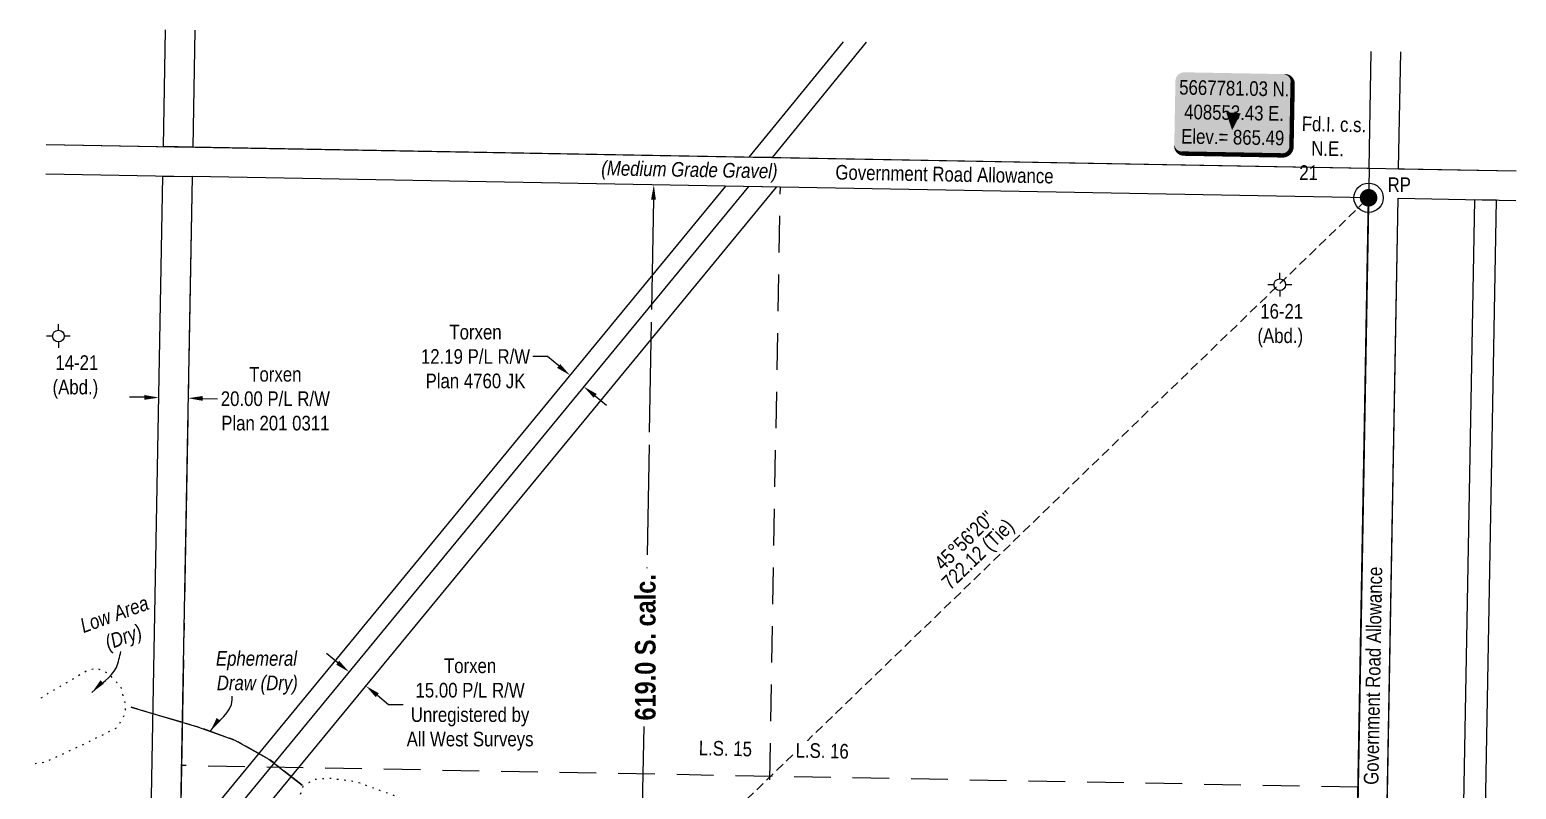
# Model space of a CAD drawing. Extents: x 407592 to 410875, y 5664442 to 5670132.
# Drawn here: x 407640 to 408654, y 5667377 to 5667896 of the extents above; entities that cross this region are included whole.
import ezdxf
from ezdxf.enums import TextEntityAlignment as Align

# ---------------------------------------------------------------- set-up
doc = ezdxf.new("R2010")
doc.units = 0
doc.header["$LTSCALE"] = 5
doc.header["$PDMODE"] = 32
doc.header["$PDSIZE"] = 20
for name, pattern in [('foc-COORDS', [16.75, 15, -1.75]), ('foc-LSD', [8, 5, -3]), ('foc-QUARTERLINE', [33, 25, -3, 2, -3]), ('foc-TIELINE', [1.875, 1.25, -0.625]), ('foc-TOPO', [1, 0.2, -0.8]), ('foc-TOPO-ephemeral', [6.25, 3.125, -0.625, 0.625, -0.625, 0.625, -0.625])]:
    doc.linetypes.add(name, pattern=pattern)
doc.layers.get('Defpoints').update_dxf_attribs({"color": 9})
for name, color, linetype in [('35', 37, 'Continuous'), ('AS-FENCE', 48, 'foc-FENCE'), ('C-RW', 13, 'Continuous'), ('DETAIL-T', 7, 'Continuous'), ('F-RW', 190, 'Continuous'), ('F-WS-S', 190, 'Continuous'), ('L-BD', 7, 'Continuous'), ('L-MON', 1, 'Continuous'), ('L-ROAD-T', 7, 'Continuous'), ('L-SEC', 7, 'Continuous'), ('L-SECQ', 8, 'foc-QUARTERLINE'), ('L-SECTION-LSD', 7, 'foc-LSD'), ('L-TIE', 7, 'foc-TIELINE'), ('P-OFFSETS', 7, 'foc-COORDS'), ('T-DRAW', 143, 'foc-TOPO-ephemeral'), ('T-GENERAL', 48, 'foc-TOPO'), ('T-WATER-T', 170, 'Continuous')]:
    doc.layers.add(name, color=color, linetype=linetype)
for name, color, linetype, lineweight in [('AS-GENERAL', 48, 'Continuous', 18), ('F-RW-T', 190, 'Continuous', 9), ('F-WS-T', 190, 'Continuous', 9), ('T-TEXT', 48, 'Continuous', 18)]:
    doc.layers.add(name, color=color, linetype=linetype, lineweight=lineweight)
doc.styles.add('100L', font='ARIALN.TTF', dxfattribs={"height": 11})
doc.styles.add('80', font='ARIALN.TTF', dxfattribs={"height": 10})
doc.styles.add('80CG', font='ARIALN.TTF', dxfattribs={"height": 10})
doc.styles.add('80L', font='ARIALN.TTF', dxfattribs={"height": 10})
doc.styles.add('80LS', font='ARIALNI.TTF', dxfattribs={"height": 10})
doc.styles.add('foc-LtypeFont', font='ARIALN.TTF', dxfattribs={"height": 7.35})
doc.linetypes.add('foc-FENCE', pattern='A,10,-1,["X",foc-LtypeFont,S=0.2,R=0,X=-0.625,Y=-0.75],-1.24', length=12.24)
doc.linetypes.add('foc-FENCE-NOLINE', pattern='A,0,-6,["X",foc-LtypeFont,S=0.2,R=0,X=-0.625,Y=-0.75],-6.24', length=12.24)
doc.linetypes.add('foc-TOPO-flowdirection-NOLINE', pattern='A,0,[">",foc-LtypeFont,S=0.3,R=0,X=0,Y=-0.945],-20,[">",foc-LtypeFont,S=0.3,R=0,X=0,Y=-0.945],0', length=20)
doc.dimstyles.new('CG2011', dxfattribs={"dimscale": 5, "dimtxt": 9, "dimasz": 2, "dimexe": 0.2, "dimexo": 0.0625, "dimgap": 0.5, "dimtad": 0, "dimtih": 1, "dimtoh": 1, "dimzin": 0, "dimdsep": 46, "dimtxsty": '80CG', "dimcen": 0.1, "dimse1": 1, "dimse2": 1, "dimclrd": 256, "dimclrt": 256, "dimaunit": 1, "dimadec": 4, "dimazin": 0, "dimtfac": 0.06, "dimtofl": 0, "dimtmove": 0, "dimatfit": 1, "dimfxl": 0.2, "dimtolj": 1, "dimtzin": 0, "dimlwd": -1, "dimarcsym": 0})
doc.dimstyles.new('Compass 5 000', dxfattribs={"dimscale": 5, "dimtxt": 9, "dimasz": 2, "dimexe": 0.2, "dimexo": 0.0625, "dimgap": 0.5, "dimtad": 0, "dimtih": 1, "dimtoh": 1, "dimzin": 0, "dimdsep": 46, "dimtxsty": '80CG', "dimcen": 0.1, "dimse1": 1, "dimse2": 1, "dimclrd": 256, "dimclrt": 256, "dimaunit": 1, "dimadec": 4, "dimazin": 0, "dimtfac": 0.06, "dimtofl": 0, "dimtmove": 0, "dimatfit": 1, "dimfxl": 0.2, "dimtolj": 1, "dimtzin": 0, "dimlwd": -1, "dimarcsym": 0})

# ---------------------------------------------------------------- blocks, each defined once
blk = doc.blocks.new('*D396')
at = {"layer": 'C-RW', "transparency": 16777216}
for p, q in [((407993, 5667672.6), (407983, 5667672.6)), ((408000.7, 5667666.2), (407993, 5667672.6)), ((408025.5, 5667645.8), (408033.3, 5667639.4))]:
    blk.add_line(p, q, dxfattribs=at)
for points in [[(408001.7, 5667667.5), (407999.6, 5667664.9), (408008.4, 5667659.9)], [(408026.6, 5667647.1), (408024.5, 5667644.5), (408017.8, 5667652.1)]]:
    blk.add_solid(points, dxfattribs=at)
at = {"layer": 'Defpoints', "color": 0, "transparency": 16777216}
for p in [(408002.9, 5667653.2), (408017.8, 5667652.1), (408012.4, 5667645.5)]:
    blk.add_point(p, dxfattribs=at)
at = {"layer": 'C-RW', "transparency": 16777216, "insert": (407943.9, 5667672.6), "char_height": 10, "attachment_point": 5, "style": '80CG'}
blk.add_mtext('\\A1;Torxen\\P12.19 P/L R/W\\PPlan 4760 JK', dxfattribs=at)
blk = doc.blocks.new('*D397')
at = {"layer": 'C-RW', "transparency": 16777216}
for p, q in [((407849.9, 5667463.6), (407842.1, 5667470)), ((407876.9, 5667441.4), (407884.6, 5667435)), ((407884.6, 5667435), (407894.6, 5667435))]:
    blk.add_line(p, q, dxfattribs=at)
for points in [[(407850.9, 5667464.9), (407848.8, 5667462.3), (407857.6, 5667457.3)], [(407877.9, 5667442.7), (407875.8, 5667440.1), (407869.2, 5667447.7)]]:
    blk.add_solid(points, dxfattribs=at)
at = {"layer": 'Defpoints', "color": 0, "transparency": 16777216}
for p in [(407957.6, 5667578.9), (407969.2, 5667569.4), (407869.2, 5667447.7)]:
    blk.add_point(p, dxfattribs=at)
at = {"layer": 'C-RW', "transparency": 16777216, "insert": (407940.2, 5667435), "char_height": 10, "attachment_point": 5, "style": '80CG'}
blk.add_mtext('\\A1;Torxen\\P15.00 P/L R/W\\PUnregistered by\\PAll West Surveys', dxfattribs=at)
blk = doc.blocks.new('fdia')
at = {"color": 255, "const_width": 1}
blk.add_lwpolyline([(-0.5, 0, 1), (0.5, 0, 1)], format="xyb", close=True, dxfattribs=at)
blk = doc.blocks.new('Fdiaa')
blk.add_blockref('fdia', (0, 0))
blk = doc.blocks.new('fdib')
at = {"color": 1, "const_width": 1.6}
blk.add_lwpolyline([(-0.4, 0, 1), (0.4, 0, 1)], format="xyb", close=True, dxfattribs=at)
at = {"color": 1}
blk.add_circle((0, 0), 0.8, dxfattribs=at)
blk = doc.blocks.new('Fdibb')
blk.add_blockref('fdib', (0, 0))
blk = doc.blocks.new('fdicc')
for name in ['Fdibb', 'Fdiaa']:
    blk.add_blockref(name, (0, 0))
blk = doc.blocks.new('FDI')
blk.add_blockref('fdicc', (0, 0))
blk = doc.blocks.new('Gabd.15d85efd0b')
for p, q in [((-0.81, 0), (-1.62, 0)), ((0, 0.81), (0, 1.62)), ((1.62, 0), (0.81, 0)), ((0, -0.81), (0, -1.62))]:
    blk.add_line(p, q)
blk.add_circle((0, 0), 0.8)
blk = doc.blocks.new('*U437')
at = {"layer": '35', "color": 3}
blk.add_circle((0, 0), 10, dxfattribs=at)
at = {"layer": '35', "color": 3, "style": '80'}
blk.add_attdef('RP_001', (13, 3.9), '', height=10, dxfattribs=at)
blk = doc.blocks.new('*U451')
h = blk.add_hatch(color=254)
edge = h.paths.add_edge_path()
edge.add_line((-34, -28.5), (34, -28.5))
edge.add_arc((34, -22.5), 6, 270, 360)
edge.add_line((40, -22.5), (40, 21))
edge.add_arc((34, 21), 6, 0, 90)
edge.add_line((34, 27), (-34, 27))
edge.add_arc((-34, 21), 6, 90, 180)
edge.add_line((-40, 21), (-40, -22.5))
edge.add_arc((-34, -22.5), 6, 180, 270)
at = {"color": 1, "flags": 128}
blk.add_lwpolyline([(-34, -28.5, 3, 3, 0), (34, -28.5, 3, 3, 0.414214), (40, -22.5, 3, 3, 0), (40, 21, 3, 0, 0.414214), (34, 27, 0, 0, 0), (-34, 27, 0, 0, 0.414214), (-40, 21, 0, 0, 0), (-40, -22.5, 0, 3, 0.414214)], format="xyseb", close=True, dxfattribs=at)
blk.add_lwpolyline([(-0.7, -11.9, 0, 10, 0), (0, 0, 5, 5, 0)], format="xyseb", dxfattribs=at)
at = {"color": 1, "style": '80'}
blk.add_attdef('ENTER_TEXT_001', (-36, -5), '', height=10, dxfattribs=at)
blk = doc.blocks.new('*D467')
at = {"layer": 'Defpoints', "color": 0, "transparency": 16777216}
for p in [(407727.9, 5667649.7), (407747.9, 5667649.3), (407747.8, 5667644.2)]:
    blk.add_point(p, dxfattribs=at)
at = {"layer": 'F-RW-T', "transparency": 16777216}
for p, q in [((407717.8, 5667644.8), (407707.8, 5667644.9)), ((407757.8, 5667644), (407767.8, 5667643.8))]:
    blk.add_line(p, q, dxfattribs=at)
for points in [[(407717.8, 5667646.4), (407717.8, 5667643.1), (407727.8, 5667644.6)], [(407757.8, 5667645.7), (407757.7, 5667642.4), (407747.8, 5667644.2)]]:
    blk.add_solid(points, dxfattribs=at)
at = {"layer": 'F-RW-T', "transparency": 16777216, "insert": (407807.3, 5667643.8), "char_height": 10, "attachment_point": 5, "style": '80CG'}
blk.add_mtext('\\A1;Torxen\\P20.00 P/L R/W\\PPlan 201 0311', dxfattribs=at)
blk = doc.blocks.new('*D539')
at = {"layer": 'Defpoints', "color": 0, "transparency": 16777216}
for p in [(407984.7, 5667791.3), (408065.6, 5667789.8), (407973.6, 5667172.4)]:
    blk.add_point(p, dxfattribs=at)
at = {"layer": 'P-OFFSETS', "transparency": 16777216}
for p, q in [((408065.4, 5667779.8), (408060.8, 5667528.1)), ((408054.6, 5667180.9), (408058.9, 5667420))]:
    blk.add_line(p, q, dxfattribs=at)
for points in [[(408063.7, 5667779.8), (408067, 5667779.8), (408065.6, 5667789.8)], [(408052.9, 5667181), (408056.3, 5667180.9), (408054.4, 5667170.9)]]:
    blk.add_solid(points, dxfattribs=at)
at = {"layer": 'P-OFFSETS', "transparency": 16777216, "insert": (408059.9, 5667474.1), "char_height": 10, "attachment_point": 5, "rotation": 90, "style": '80CG'}
blk.add_mtext('\\A1;{\\fArial Narrow|b1|i0|c0|p34;\\H1.4x;\\C14;619.0 S. calc.}', dxfattribs=at)

msp = doc.modelspace()

# ---------------------------------------------------------------- linework, layer by layer
at = {"layer": 'AS-FENCE', "linetype": 'foc-FENCE-NOLINE', "flags": 128}
for points in [[(407752.364, 5667895.422), (407750.911, 5667815.597)], [(408553.796, 5667801.15), (408555.22, 5667880.969)], [(408573.901, 5667800.794), (408575.325, 5667880.607)], [(407650.986, 5667817.506), (408654.211, 5667799.343)], [(408553.796, 5667801.15), (408537.33, 5666878.53)], [(408557.435, 5666878.144), (408573.541, 5667780.686), (408653.858, 5667779.238)]]:
    msp.add_lwpolyline(points, dxfattribs=at)
at = {"layer": 'C-RW', "flags": 128}
for points in [[(408210.504, 5667887.175), (408146.282, 5667808.483), (408130.736, 5667808.763), (408194.959, 5667887.454)], [(407639.66, 5667194.561), (407777.889, 5667336.746), (408149.235, 5667788.318), (408130.106, 5667788.662), (407766.704, 5667346.751), (407640.058, 5667216.48)], [(408130.106, 5667788.662), (407766.704, 5667346.751), (407640.058, 5667216.48)], [(408114.56, 5667788.942), (407757.614, 5667354.881), (407640.382, 5667234.294)]]:
    msp.add_lwpolyline(points, dxfattribs=at)
msp.add_lwpolyline([(408563.536, 5667219.984), (408563.266, 5667204.945), (408610.289, 5667204.114), (408630.704, 5667223.801), (408640.77, 5667779.474), (408625.719, 5667779.744), (408615.782, 5667230.301), (408604.336, 5667219.263), (408565.539, 5667219.949)], close=True, dxfattribs=at)
at = {"layer": 'F-RW', "flags": 128}
for points in [[(407752.368, 5667895.422), (407750.915, 5667815.597), (407730.927, 5667815.961), (407732.38, 5667895.782)], [(407752.368, 5667895.422), (407750.915, 5667815.597), (407730.927, 5667815.961), (407732.38, 5667895.782)], [(407640.914, 5667263.52), (407722.348, 5667347.285), (407730.561, 5667795.858), (407750.549, 5667795.492), (407742.191, 5667339.017), (407640.382, 5667234.294)]]:
    msp.add_lwpolyline(points, dxfattribs=at)
at = {"layer": 'L-SEC'}
for p, q in [((408553.791, 5667801.133), (407750.907, 5667815.587)), ((408553.429, 5667781.028), (407750.546, 5667795.482)), ((408539.058, 5666976.174), (408553.429, 5667781.028)), ((408559.163, 5666975.805), (408573.534, 5667780.669))]:
    msp.add_line(p, q, dxfattribs=at)
at = {"layer": 'L-SEC', "flags": 128}
for points in [[(408553.796, 5667801.15), (408555.227, 5667880.969)], [(408573.901, 5667800.788), (408575.332, 5667880.607)], [(407650.984, 5667817.417), (407750.915, 5667815.597)], [(408573.901, 5667800.788), (408654.211, 5667799.343)], [(407650.619, 5667797.312), (407750.549, 5667795.492)], [(408539.073, 5666976.183), (408553.436, 5667781.045)], [(408573.541, 5667780.683), (408653.858, 5667779.238)]]:
    msp.add_lwpolyline(points, dxfattribs=at)
at = {"layer": 'L-SECQ'}
msp.add_line((407750.546, 5667795.482), (407735.816, 5666991.304), dxfattribs=at)
at = {"layer": 'L-SECQ', "flags": 128}
msp.add_lwpolyline([(407752.368, 5667895.422), (407750.915, 5667815.597)], dxfattribs=at)
at = {"layer": 'L-SECTION-LSD'}
for p, q in [((408137.442, 5666983.748), (408151.987, 5667788.255)), ((408546.243, 5667378.605), (407743.181, 5667393.398))]:
    msp.add_line(p, q, dxfattribs=at)
at = {"layer": 'L-TIE'}
msp.add_line((408034.744, 5667279.063), (408553.429, 5667781.028), dxfattribs=at)
at = {"layer": 'T-DRAW', "flags": 128}
msp.add_lwpolyline([(407825.554, 5667379.912), (407802.815, 5667397.833), (407779.564, 5667410.726), (407754.049, 5667419.878), (407708.909, 5667433.162)], dxfattribs=at)
at = {"layer": 'T-DRAW', "linetype": 'foc-TOPO-flowdirection-NOLINE', "flags": 128}
msp.add_lwpolyline([(407708.909, 5667433.162), (407754.049, 5667419.878), (407779.564, 5667410.726), (407802.815, 5667397.833), (407825.554, 5667379.912)], dxfattribs=at)
at = {"layer": 'T-GENERAL', "flags": 128}
for points in [[(407643.3, 5667394.784), (407650.373, 5667395.808), (407679.061, 5667409.203), (407699.727, 5667419.598), (407704.974, 5667429.149), (407705.232, 5667434.281), (407701.868, 5667447.248), (407693.77, 5667456.047), (407685.384, 5667459.722), (407679.515, 5667458.535), (407650.413, 5667441.428), (407644.075, 5667437.401)], [(407826.109, 5667379.462), (407821.92, 5667365.897), (407826.096, 5667347.686), (407845.204, 5667313.932), (407857.521, 5667296.668), (407872.298, 5667284.017), (407892.258, 5667279.302), (407907.062, 5667282.065), (407911.333, 5667286.053), (407921.39, 5667316.98), (407916.891, 5667342.121), (407905.388, 5667362.668), (407889.037, 5667372.627), (407862.586, 5667382.255), (407843.889, 5667384.656), (407834.01, 5667383.825), (407827.121, 5667380.123)]]:
    msp.add_lwpolyline(points, dxfattribs=at)

# ---------------------------------------------------------------- block references
at = {"layer": 'DETAIL-T', "color": 4, "linetype": 'Continuous'}
ref = msp.add_blockref('*U451', (408461.209, 5667839.087), dxfattribs=dict(at, rotation=358.9628141468081))
ref.add_attrib('ENTER_TEXT_001', '5667781.03 N.', (408424.109, 5667851.533), dxfattribs={"layer": '0', "color": 1, "height": 10, "rotation": 358.962814, "style": '80'})
ref.add_attrib('ENTER_TEXT_002', '408553.43 E.', (408427.469, 5667834.762), dxfattribs={"layer": '0', "color": 1, "height": 10, "rotation": 358.962814, "style": '80'})
ref.add_attrib('ENTER_TEXT_003', 'Elev.= 865.49', (408425.434, 5667818.089), dxfattribs={"layer": '0', "color": 1, "height": 10, "rotation": 358.962814, "style": '80'})
at = {"layer": 'F-WS-S', "linetype": 'Continuous', "xscale": 4.997843850000094, "yscale": 4.997843850000094, "zscale": 4.997843850000094}
for p in [(408492.826, 5667721.625), (407659.229, 5667686.576)]:
    msp.add_blockref('Gabd.15d85efd0b', p, dxfattribs=at)
at = {"layer": 'L-BD', "color": 4, "linetype": 'Continuous', "xscale": 0.99956877, "yscale": 0.99956877, "zscale": 0.99956877}
msp.add_blockref('*U437', (408553.429, 5667781.028), dxfattribs=at).add_auto_attribs({'RP_001': 'RP'})
at = {"layer": 'L-MON', "color": 3, "xscale": 5.000000000000149, "yscale": 5.000000000000149, "zscale": 5.000000000000149}
msp.add_blockref('FDI', (408553.429, 5667781.028), dxfattribs=at)

# ---------------------------------------------------------------- texts
at = {"layer": 'AS-GENERAL', "insert": (407668.401, 5667491.476), "char_height": 9.99569, "attachment_point": 1, "rotation": 20, "style": '80L'}
msp.add_mtext_dynamic_manual_height_columns('\\pi4.85839;{\\fArial Narrow|b0|i1|c0|p34;Low Area \\P\\pi16.84503;(Dry)}', width=57.48608, gutter_width=49.978, heights=[0], dxfattribs=at)
at = {"layer": 'F-WS-T', "linetype": 'Continuous', "char_height": 9.99569, "attachment_point": 1, "style": '80L'}
for s, insert in [('\\pi2.3239;16-21\\P\\pi0.3943;(Abd.)', (408477.177, 5667708.529)), ('\\pi2.3239;14-21\\P\\pi0.3943;(Abd.)', (407654.848, 5667673.48))]:
    msp.add_mtext_dynamic_manual_height_columns(s, width=30.58477, gutter_width=49.978, heights=[0], dxfattribs=dict(at, insert=insert))
at = {"layer": 'L-BD', "linetype": 'Continuous', "style": '80L'}
for s, height, p in [("45°56'20''", 9.9957, (408277.577, 5667547.105)), ('722.12 (Tie)', 9.99569, (408287.483, 5667536.869))]:
    msp.add_text(s, height=height, rotation=44.0615, dxfattribs=at).set_placement(p, align=Align.MIDDLE)
at = {"layer": 'L-MON', "insert": (408506.876, 5667836.615), "char_height": 9.99569, "attachment_point": 1, "rotation": 358.9305, "style": '80L'}
msp.add_mtext_dynamic_manual_height_columns('\\pi1.06134;Fd.I. c.s.\\P\\pi7.82514;N.E. 21', width=43.04187, gutter_width=49.978, heights=[0], dxfattribs=at)
at = {"layer": 'L-ROAD-T', "style": '80L'}
for rotation, p in [(358.962814, (408263.982, 5667797.157)), (88.977552, (408556.433, 5667454.713))]:
    msp.add_text('Government Road Allowance', height=9.99569, rotation=rotation, dxfattribs=at).set_placement(p, align=Align.MIDDLE_CENTER)
at = {"layer": 'T-TEXT', "style": '80LS'}
msp.add_text('(Medium Grade Gravel)', height=9.99569, rotation=358.962814, dxfattribs=at).set_placement((408089.898, 5667800.309), align=Align.MIDDLE_CENTER)
at = {"layer": 'T-WATER-T', "insert": (407762.909, 5667471.503), "char_height": 9.99569, "attachment_point": 1, "style": '80L'}
msp.add_mtext_dynamic_manual_height_columns('\\pi3.81735;{\\fArial Narrow|b0|i1|c0|p34;Ephemeral \\P\\pi4.41737;Draw (Dry)}', width=62.93828, gutter_width=49.978, heights=[0], dxfattribs=at)

# ---------------------------------------------------------------- dimensions: what is measured, and where the dimension line sits
at = {"layer": 'C-RW'}
for base, p1, p2, text, picture, middle in [((408017.818, 5667652.116), (408002.949, 5667653.218), (408012.36, 5667645.479), 'Torxen\\P12.19 P/L R/W\\PPlan 4760 JK', '*D396', (407943.873, 5667672.558)), ((407869.167, 5667447.744), (407957.618, 5667578.911), (407969.199, 5667569.387), 'Torxen\\P15.00 P/L R/W\\PUnregistered by\\PAll West Surveys', '*D397', (407940.184, 5667435.041))]:
    dim = msp.add_linear_dim(base=base, p1=p1, p2=p2, angle=320.568134, text=text, dimstyle='Compass 5 000', dxfattribs=at)
    dim.commit()
    dim.dimension.update_dxf_attribs({"geometry": picture, "text_midpoint": middle, "dimtype": 161})
at = {"layer": 'F-RW-T'}
dim = msp.add_aligned_dim(p1=(407727.885, 5667649.703), p2=(407747.869, 5667649.337), distance=-5.136, text='Torxen\\P20.00 P/L R/W\\PPlan 201 0311', dimstyle='Compass 5 000', dxfattribs=at)
dim.commit()
dim.dimension.update_dxf_attribs({"geometry": '*D467', "text_midpoint": (407807.311, 5667643.836)})
at = {"layer": 'P-OFFSETS'}
dim = msp.add_linear_dim(base=(408065.554, 5667789.811), p1=(407973.568, 5667172.397), p2=(407984.709, 5667791.266), angle=88.968636, text='{\\fArial Narrow|b1|i0|c0|p34;\\H1.4x;\\C14;<> S. calc.}', dimstyle='CG2011', override={"dimtxt": 10, "dimgap": 1, "dimtad": 1, "dimdec": 1, "dimsah": 1}, dxfattribs=at)
dim.commit()
dim.dimension.update_dxf_attribs({"geometry": '*D539', "text_midpoint": (408059.869, 5667474.066), "dimtype": 161, "text_rotation": 90})

# ---------------------------------------------------------------- leaders
at = {"layer": 'AS-GENERAL', "path_type": 1}
msp.add_leader([(407682.134, 5667443.245), (407698.779, 5667460.446), (407701.88, 5667471.161)], dimstyle='Compass 5 000', override={"dimgap": 0.5, "dimtad": 0}, dxfattribs=at)
at = {"layer": 'T-WATER-T', "path_type": 1}
msp.add_leader([(407762.866, 5667416.715), (407777.88, 5667438.159), (407777.924, 5667440.742)], dimstyle='Compass 5 000', override={"dimgap": 0.5, "dimtad": 0}, dxfattribs=at)

# ---------------------------------------------------------------- next in the draw order: texts
at = {"layer": 'L-SECTION-LSD', "attachment_point": 1, "rotation": 358.653918, "style": '100L', "bg_fill": 3, "bg_fill_color": 256, "bg_fill_transparency": 0}
for s, width, insert, char_height, box_fill_scale in [('\\pi1.84501;L.S. 15', 36.84355, (408094.591, 5667410.51), 9.99569, 1.5), ('L.S. 16', 36.92551, (408162.502, 5667408.914), 9.9957, 1.15)]:
    msp.add_mtext_dynamic_manual_height_columns(s, width=width, gutter_width=54.976, heights=[0], dxfattribs=dict(at, insert=insert, char_height=char_height, box_fill_scale=box_fill_scale))

doc.saveas('drawing.dxf')
